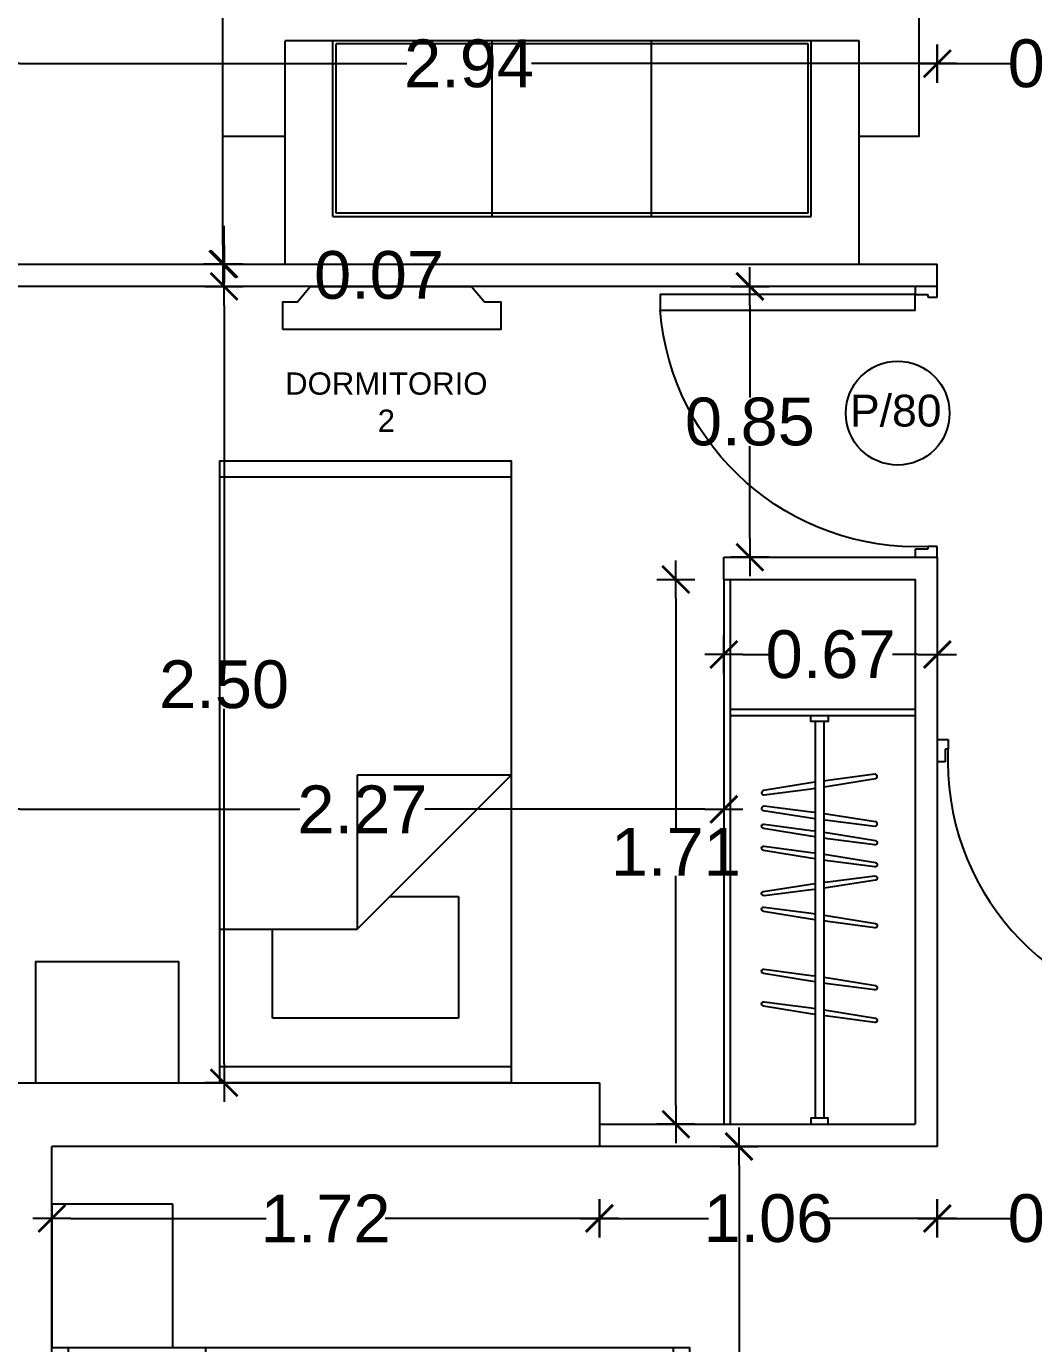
# Model space of a CAD drawing. Header units: millimetres. Extents: x 1217 to 2428, y 234 to 644.
# Drawn here: x 2354.508 to 2357.671, y 465.682 to 469.818 of the extents above; entities that cross this region are included whole.
import ezdxf

# ---------------------------------------------------------------- set-up
doc = ezdxf.new("R2010")
doc.units = ezdxf.units.MM
doc.layers.get('0').update_dxf_attribs({"lineweight": 5})
for name, color, linetype in [('0.1', 251, 'Continuous'), ('0.3', 6, 'Continuous'), ('ARTEFACTOS', 4, 'Continuous'), ('COTAS', 252, 'Continuous'), ('COTAS INTERIORES', 3, 'Continuous'), ('Ejes', 8, 'Continuous'), ('Muebles', 8, 'Continuous'), ('muros', 7, 'Continuous'), ('PUERTAS', 2, 'Continuous'), ('Texto', 1, 'Continuous')]:
    doc.layers.add(name, color=color, linetype=linetype)
doc.styles.add('INTERARQ', font='arial.ttf')
doc.styles.get("Standard").update_dxf_attribs({"font": 'arial.ttf'})
doc.dimstyles.new('ESCALA_1-50', dxfattribs={"dimtxt": 0.15, "dimasz": 0.06, "dimexe": 0.18, "dimexo": 0.0625, "dimgap": 0, "dimtad": 0, "dimtih": 1, "dimtoh": 1, "dimzin": 0, "dimdsep": 46, "dimtxsty": 'INTERARQ', "dimblk": 'DIMTICK', "dimcen": 0, "dimse1": 1, "dimse2": 1, "dimclrd": 256, "dimclre": 1, "dimclrt": 2, "dimadec": 0, "dimazin": 0, "dimtfac": 4.5, "dimtofl": 0, "dimtmove": 2, "dimatfit": 3, "dimldrblk": 'DIMTICK', "dimfxl": 1, "dimtolj": 1, "dimtzin": 0, "dimarcsym": 0})

# ---------------------------------------------------------------- blocks, each defined once
blk = doc.blocks.new('sillon 150')
at = {"layer": 'ARTEFACTOS'}
for p, q in [((1.151, 0.05), (-0.651, 0.05)), ((-0.651, 0.05), (-0.651, -0.6515)), ((1.151, 0.05), (1.151, -0.6515)), ((1.001, -0.1), (-0.501, -0.1)), ((-0.501, -0.1), (-0.501, -0.6515)), ((-0.501, -0.1098), (-0.501, -0.1098)), ((-0.491, -0.11), (0.991, -0.1103)), ((-0.491, -0.11), (-0.491, -0.6415)), ((0.001, -0.1), (0.001, -0.6515)), ((0.501, -0.1), (0.501, -0.6515)), ((0.991, -0.1103), (0.991, -0.6415)), ((1.001, -0.1), (1.001, -0.6515)), ((-0.651, -0.6515), (-0.501, -0.6515)), ((-0.501, -0.6515), (1.001, -0.6515)), ((-0.491, -0.6415), (0.991, -0.6415)), ((1.001, -0.6515), (1.151, -0.6515))]:
    blk.add_line(p, q, dxfattribs=at)
blk = doc.blocks.new('P80')
at = {"layer": 'PUERTAS'}
for p, q in [((-0.07, 0.825), (-0.07, 0.85)), ((0, 0.85), (0, 0.8162)), ((-0.03, 0.825), (-0.07, 0.825)), ((-0.03, 0.8162), (-0.03, 0.825)), ((0, 0.8162), (-0.03, 0.8162)), ((-0.07, 0.025), (-0.03, 0.025)), ((-0.07, 0), (-0.07, 0.025)), ((-0.03, 0.0338), (0, 0.0338)), ((-0.03, 0.025), (-0.03, 0.0338)), ((0, 0.0338), (0, 0))]:
    blk.add_line(p, q, dxfattribs=at)
blk.add_lwpolyline([(-0.87, 0.075), (-0.07, 0.075), (-0.07, 0.025), (-0.87, 0.025)], close=True, dxfattribs=at)
blk.add_arc((-0.0663, 0.0108), 0.8063, 87.4193, 175.4329, dxfattribs=at)
blk = doc.blocks.new('Cama 1Pl')
at = {"layer": 'ARTEFACTOS'}
for p, q in [((-1.9012, -0.4572), (-1.9012, 0.4572)), ((-0.4826, 0.4572), (-0.4826, 0.0254)), ((-0.0508, 0.4572), (-0.0508, -0.4572)), ((-0.2032, 0.2921), (-0.4826, 0.2921)), ((-0.2032, -0.2921), (-0.2032, 0.2921)), ((-0.9652, -0.4572), (-0.9652, 0.0254)), ((-0.4826, 0.0254), (-0.9652, -0.4572)), ((-0.9652, 0.0254), (-0.4826, 0.0254)), ((-0.5842, -0.0762), (-0.5842, -0.2921)), ((-0.5842, -0.2921), (-0.2032, -0.2921))]:
    blk.add_line(p, q, dxfattribs=at)
blk.add_lwpolyline([(0, -0.4572), (0, 0.4572), (-1.952, 0.4572), (-1.952, -0.4572)], close=True, dxfattribs=at)
blk = doc.blocks.new('Cama 2Pl')
at = {"layer": 'ARTEFACTOS'}
for p, q in [((-1.9512, -0.8), (-1.9512, 0.8)), ((-0.4826, 0.8), (-0.4826, -0.3174)), ((-0.0508, 0.8), (-0.0508, -0.8)), ((-0.2032, 0.7365), (-0.4826, 0.7365)), ((-0.2032, 0.0381), (-0.2032, 0.7365)), ((0, 0), (-2.002, 0)), ((-0.4826, 0.0381), (-0.2032, 0.0381)), ((-0.2032, -0.0381), (-0.4826, -0.0381)), ((-0.2032, -0.7365), (-0.2032, -0.0381)), ((-0.4826, -0.3174), (-0.9652, -0.8)), ((-0.9652, -0.8), (-0.9652, -0.3174)), ((-0.9652, -0.3174), (-0.4826, -0.3174)), ((-0.5842, -0.419), (-0.5842, -0.7365)), ((-0.5842, -0.7365), (-0.2032, -0.7365))]:
    blk.add_line(p, q, dxfattribs=at)
for points in [[(-0.38, 1.25), (0, 1.25), (0, 0.8), (-0.38, 0.8), (-0.38, 1.25)], [(-0.38, -1.25), (0, -1.25), (0, -0.8), (-0.38, -0.8), (-0.38, -1.25)]]:
    blk.add_lwpolyline(points, dxfattribs=at)
blk.add_lwpolyline([(0, -0.8), (0, 0.8), (-2.002, 0.8), (-2.002, -0.8)], close=True, dxfattribs=at)
blk = doc.blocks.new('DIMTICK')
at = {"color": 1}
for p, q in [((0, 1), (0, -1)), ((-1, 0), (1, 0))]:
    blk.add_line(p, q, dxfattribs=at)
at = {"color": 3, "const_width": 0.141}
blk.add_lwpolyline([(0.707, 0.707), (-0.707, -0.707)], dxfattribs=at)
blk = doc.blocks.new('*D283')
at = {"layer": 'COTAS', "lineweight": -2, "ltscale": 3, "transparency": 16777216}
for p, q in [((2352.9384, 460.782), (2359.6931, 460.782)), ((2366.9383, 460.782), (2360.1836, 460.782))]:
    blk.add_line(p, q, dxfattribs=at)
at = {"layer": 'Defpoints', "color": 0, "ltscale": 3, "transparency": 16777216}
for p in [(2352.8784, 466.0801, 0), (2366.9983, 466.0801, 0), (2366.9983, 460.782)]:
    blk.add_point(p, dxfattribs=at)
at = {"layer": 'COTAS', "lineweight": -2, "ltscale": 3, "transparency": 16777216, "xscale": 0.06, "yscale": 0.06, "zscale": 0.06, "rotation": 180}
blk.add_blockref('DIMTICK', (2352.8784, 460.782), dxfattribs=at)
at = {"layer": 'COTAS', "lineweight": -2, "ltscale": 3, "transparency": 16777216, "xscale": 0.06, "yscale": 0.06, "zscale": 0.06}
blk.add_blockref('DIMTICK', (2366.9983, 460.782), dxfattribs=at)
at = {"layer": 'COTAS', "color": 2, "ltscale": 3, "transparency": 16777216, "insert": (2359.9384, 460.782), "char_height": 0.15, "attachment_point": 5, "style": 'INTERARQ'}
blk.add_mtext('\\A1;14.12', dxfattribs=at)
blk = doc.blocks.new('*D560')
at = {"layer": 'COTAS', "lineweight": -2, "ltscale": 3, "transparency": 16777216}
for p, q in [((2352.389, 468.9412), (2352.389, 467.8278)), ((2352.389, 466.5612), (2352.389, 467.6746))]:
    blk.add_line(p, q, dxfattribs=at)
at = {"layer": 'Defpoints', "color": 0, "ltscale": 3, "transparency": 16777216}
for p in [(2352.389, 469.0012), (2354.9092, 469.0012, 0), (2353.0784, 466.5012)]:
    blk.add_point(p, dxfattribs=at)
at = {"layer": 'COTAS', "lineweight": -2, "ltscale": 3, "transparency": 16777216, "xscale": 0.06, "yscale": 0.06, "zscale": 0.06}
for p, rotation in [((2352.389, 469.0012), 90), ((2352.389, 466.5012), 270)]:
    blk.add_blockref('DIMTICK', p, dxfattribs=dict(at, rotation=rotation))
at = {"layer": 'COTAS', "color": 2, "ltscale": 3, "transparency": 16777216, "insert": (2352.389, 467.7512), "char_height": 0.15, "attachment_point": 5, "style": 'INTERARQ'}
blk.add_mtext('\\A1;2.50', dxfattribs=at)
blk = doc.blocks.new('*D579')
at = {"layer": 'COTAS', "lineweight": -2, "ltscale": 3, "transparency": 16777216}
for p, q in [((2350.9562, 495.1033), (2350.9562, 478.6798)), ((2350.9562, 462.5893), (2350.9562, 478.5265))]:
    blk.add_line(p, q, dxfattribs=at)
at = {"layer": 'Defpoints', "color": 0, "ltscale": 3, "transparency": 16777216}
for p in [(2350.9562, 495.1633), (2355.3008, 495.1633, 0), (2355.1905, 462.5293, 0)]:
    blk.add_point(p, dxfattribs=at)
at = {"layer": 'COTAS', "lineweight": -2, "ltscale": 3, "transparency": 16777216, "xscale": 0.06, "yscale": 0.06, "zscale": 0.06}
for p, rotation in [((2350.9562, 495.1633), 90), ((2350.9562, 462.5293), 270)]:
    blk.add_blockref('DIMTICK', p, dxfattribs=dict(at, rotation=rotation))
at = {"layer": 'COTAS', "color": 2, "ltscale": 3, "transparency": 16777216, "insert": (2350.9562, 478.6032), "char_height": 0.15, "attachment_point": 5, "style": 'INTERARQ'}
blk.add_mtext('\\A1;32.63', dxfattribs=at)
blk = doc.blocks.new('*D621')
at = {"layer": 'COTAS', "lineweight": -2, "ltscale": 3, "transparency": 16777216}
for p, q in [((2352.389, 469.1312), (2352.389, 469.1912)), ((2352.389, 468.9412), (2352.389, 468.8812))]:
    blk.add_line(p, q, dxfattribs=at)
at = {"layer": 'Defpoints', "color": 0, "ltscale": 3, "transparency": 16777216}
for p in [(2352.389, 469.0712), (2354.7103, 469.0712, 0), (2354.9092, 469.0012, 0)]:
    blk.add_point(p, dxfattribs=at)
at = {"layer": 'COTAS', "lineweight": -2, "ltscale": 3, "transparency": 16777216, "xscale": 0.06, "yscale": 0.06, "zscale": 0.06}
for p, rotation in [((2352.389, 469.0712), 270), ((2352.389, 469.0012), 90)]:
    blk.add_blockref('DIMTICK', p, dxfattribs=dict(at, rotation=rotation))
at = {"layer": 'COTAS', "color": 2, "ltscale": 3, "transparency": 16777216, "insert": (2352.0558, 469.0362), "char_height": 0.15, "attachment_point": 5, "style": 'INTERARQ'}
blk.add_mtext('\\A1;0.07', dxfattribs=at)
blk = doc.blocks.new('*D622')
at = {"layer": 'COTAS', "lineweight": -2, "ltscale": 3, "transparency": 16777216}
for p, q in [((2352.389, 471.5712), (2352.389, 470.4277)), ((2352.389, 469.1312), (2352.389, 470.2746))]:
    blk.add_line(p, q, dxfattribs=at)
at = {"layer": 'Defpoints', "color": 0, "ltscale": 3, "transparency": 16777216}
for p in [(2352.389, 471.6312), (2353.0784, 471.6312), (2354.7103, 469.0712, 0)]:
    blk.add_point(p, dxfattribs=at)
at = {"layer": 'COTAS', "lineweight": -2, "ltscale": 3, "transparency": 16777216, "xscale": 0.06, "yscale": 0.06, "zscale": 0.06}
for p, rotation in [((2352.389, 471.6312), 90), ((2352.389, 469.0712), 270)]:
    blk.add_blockref('DIMTICK', p, dxfattribs=dict(at, rotation=rotation))
at = {"layer": 'COTAS', "color": 2, "ltscale": 3, "transparency": 16777216, "insert": (2352.389, 470.3512), "char_height": 0.15, "attachment_point": 5, "style": 'INTERARQ'}
blk.add_mtext('\\A1;2.56', dxfattribs=at)
blk = doc.blocks.new('*D623')
at = {"layer": 'COTAS INTERIORES', "lineweight": -2, "ltscale": 3, "transparency": 16777216}
for p, q in [((2355.1251, 471.5711), (2355.1251, 470.4277)), ((2355.1251, 469.1312), (2355.1251, 470.2746))]:
    blk.add_line(p, q, dxfattribs=at)
at = {"layer": 'Defpoints', "color": 0, "ltscale": 3, "transparency": 16777216}
for p in [(2354.8497, 471.6311, 0), (2354.8497, 469.0712, 0), (2355.1251, 469.0712)]:
    blk.add_point(p, dxfattribs=at)
at = {"layer": 'COTAS INTERIORES', "lineweight": -2, "ltscale": 3, "transparency": 16777216, "xscale": 0.06, "yscale": 0.06, "zscale": 0.06}
for p, rotation in [((2355.1251, 471.6311), 90), ((2355.1251, 469.0712), 270)]:
    blk.add_blockref('DIMTICK', p, dxfattribs=dict(at, rotation=rotation))
at = {"layer": 'COTAS INTERIORES', "color": 2, "ltscale": 3, "transparency": 16777216, "insert": (2355.1251, 470.3511), "char_height": 0.15, "attachment_point": 5, "style": 'INTERARQ'}
blk.add_mtext('\\A1;2.56', dxfattribs=at)
blk = doc.blocks.new('*D624')
at = {"layer": 'COTAS INTERIORES', "lineweight": -2, "ltscale": 3, "transparency": 16777216}
for p, q in [((2354.4885, 469.7006), (2355.7026, 469.7006)), ((2357.3084, 469.7006), (2356.0942, 469.7006))]:
    blk.add_line(p, q, dxfattribs=at)
at = {"layer": 'Defpoints', "color": 0, "ltscale": 3, "transparency": 16777216}
for p in [(2357.3684, 469.7006), (2354.4285, 469.2638, 0), (2357.3684, 469.0712, 0)]:
    blk.add_point(p, dxfattribs=at)
at = {"layer": 'COTAS INTERIORES', "lineweight": -2, "ltscale": 3, "transparency": 16777216, "xscale": 0.06, "yscale": 0.06, "zscale": 0.06, "rotation": 180}
blk.add_blockref('DIMTICK', (2354.4285, 469.7006), dxfattribs=at)
at = {"layer": 'COTAS INTERIORES', "lineweight": -2, "ltscale": 3, "transparency": 16777216, "xscale": 0.06, "yscale": 0.06, "zscale": 0.06}
blk.add_blockref('DIMTICK', (2357.3684, 469.7006), dxfattribs=at)
at = {"layer": 'COTAS INTERIORES', "color": 2, "ltscale": 3, "transparency": 16777216, "insert": (2355.8984, 469.7006), "char_height": 0.15, "attachment_point": 5, "style": 'INTERARQ'}
blk.add_mtext('\\A1;2.94', dxfattribs=at)
blk = doc.blocks.new('*D625')
at = {"layer": 'COTAS INTERIORES', "lineweight": -2, "ltscale": 3, "transparency": 16777216}
for p, q in [((2357.4284, 469.7006), (2357.598, 469.7006)), ((2358.1583, 469.7006), (2357.9887, 469.7006))]:
    blk.add_line(p, q, dxfattribs=at)
at = {"layer": 'Defpoints', "color": 0, "ltscale": 3, "transparency": 16777216}
for p in [(2358.2183, 469.7006), (2358.2183, 469.0979, 0), (2357.3684, 469.0712, 0)]:
    blk.add_point(p, dxfattribs=at)
at = {"layer": 'COTAS INTERIORES', "lineweight": -2, "ltscale": 3, "transparency": 16777216, "xscale": 0.06, "yscale": 0.06, "zscale": 0.06, "rotation": 180}
blk.add_blockref('DIMTICK', (2357.3684, 469.7006), dxfattribs=at)
at = {"layer": 'COTAS INTERIORES', "lineweight": -2, "ltscale": 3, "transparency": 16777216, "xscale": 0.06, "yscale": 0.06, "zscale": 0.06}
blk.add_blockref('DIMTICK', (2358.2183, 469.7006), dxfattribs=at)
at = {"layer": 'COTAS INTERIORES', "color": 2, "ltscale": 3, "transparency": 16777216, "insert": (2357.7933, 469.7006), "char_height": 0.15, "attachment_point": 5, "style": 'INTERARQ'}
blk.add_mtext('\\A1;0.85', dxfattribs=at)
blk = doc.blocks.new('*D634')
at = {"layer": 'COTAS INTERIORES', "lineweight": -2, "ltscale": 3, "transparency": 16777216}
for p, q in [((2355.1292, 468.9412), (2355.1292, 467.8278)), ((2355.1292, 466.5612), (2355.1292, 467.6746))]:
    blk.add_line(p, q, dxfattribs=at)
at = {"layer": 'Defpoints', "color": 0, "ltscale": 3, "transparency": 16777216}
for p in [(2354.9874, 469.0012, 0), (2355.1292, 469.0012), (2354.9874, 466.5012, 0)]:
    blk.add_point(p, dxfattribs=at)
at = {"layer": 'COTAS INTERIORES', "lineweight": -2, "ltscale": 3, "transparency": 16777216, "xscale": 0.06, "yscale": 0.06, "zscale": 0.06}
for p, rotation in [((2355.1292, 469.0012), 90), ((2355.1292, 466.5012), 270)]:
    blk.add_blockref('DIMTICK', p, dxfattribs=dict(at, rotation=rotation))
at = {"layer": 'COTAS INTERIORES', "color": 2, "ltscale": 3, "transparency": 16777216, "insert": (2355.1292, 467.7512), "char_height": 0.15, "attachment_point": 5, "style": 'INTERARQ'}
blk.add_mtext('\\A1;2.50', dxfattribs=at)
blk = doc.blocks.new('*D635')
at = {"layer": 'COTAS INTERIORES', "lineweight": -2, "ltscale": 3, "transparency": 16777216}
for p, q in [((2355.1292, 469.1312), (2355.1292, 469.1912)), ((2355.1292, 468.9412), (2355.1292, 468.8812))]:
    blk.add_line(p, q, dxfattribs=at)
at = {"layer": 'Defpoints', "color": 0, "ltscale": 3, "transparency": 16777216}
for p in [(2354.8575, 469.0712, 0), (2355.1292, 469.0712), (2354.9874, 469.0012, 0)]:
    blk.add_point(p, dxfattribs=at)
at = {"layer": 'COTAS INTERIORES', "lineweight": -2, "ltscale": 3, "transparency": 16777216, "xscale": 0.06, "yscale": 0.06, "zscale": 0.06}
for p, rotation in [((2355.1292, 469.0712), 270), ((2355.1292, 469.0012), 90)]:
    blk.add_blockref('DIMTICK', p, dxfattribs=dict(at, rotation=rotation))
at = {"layer": 'COTAS INTERIORES', "color": 2, "ltscale": 3, "transparency": 16777216, "insert": (2355.6156, 469.0362), "char_height": 0.15, "attachment_point": 5, "style": 'INTERARQ'}
blk.add_mtext('\\A1;0.07', dxfattribs=at)
blk = doc.blocks.new('*D636')
at = {"layer": 'COTAS INTERIORES', "lineweight": -2, "ltscale": 3, "transparency": 16777216}
for p, q in [((2354.4885, 467.3596), (2355.3673, 467.3596)), ((2356.6383, 467.3596), (2355.7595, 467.3596))]:
    blk.add_line(p, q, dxfattribs=at)
at = {"layer": 'Defpoints', "color": 0, "ltscale": 3, "transparency": 16777216}
for p in [(2354.4285, 469.0012, 0), (2356.6983, 468.1512, 0), (2356.6983, 467.3596)]:
    blk.add_point(p, dxfattribs=at)
at = {"layer": 'COTAS INTERIORES', "lineweight": -2, "ltscale": 3, "transparency": 16777216, "xscale": 0.06, "yscale": 0.06, "zscale": 0.06, "rotation": 180}
blk.add_blockref('DIMTICK', (2354.4285, 467.3596), dxfattribs=at)
at = {"layer": 'COTAS INTERIORES', "lineweight": -2, "ltscale": 3, "transparency": 16777216, "xscale": 0.06, "yscale": 0.06, "zscale": 0.06}
blk.add_blockref('DIMTICK', (2356.6983, 467.3596), dxfattribs=at)
at = {"layer": 'COTAS INTERIORES', "color": 2, "ltscale": 3, "transparency": 16777216, "insert": (2355.5634, 467.3596), "char_height": 0.15, "attachment_point": 5, "style": 'INTERARQ'}
blk.add_mtext('\\A1;2.27', dxfattribs=at)
blk = doc.blocks.new('*D637')
at = {"layer": 'COTAS INTERIORES', "lineweight": -2, "ltscale": 3, "transparency": 16777216}
for p, q in [((2354.6485, 466.0752), (2355.261, 466.0752)), ((2356.2476, 466.0752), (2355.635, 466.0752))]:
    blk.add_line(p, q, dxfattribs=at)
at = {"layer": 'Defpoints', "color": 0, "ltscale": 3, "transparency": 16777216}
for p in [(2354.5885, 466.3012, 0), (2356.3076, 466.3012, 0), (2356.3076, 466.0752)]:
    blk.add_point(p, dxfattribs=at)
at = {"layer": 'COTAS INTERIORES', "lineweight": -2, "ltscale": 3, "transparency": 16777216, "xscale": 0.06, "yscale": 0.06, "zscale": 0.06, "rotation": 180}
blk.add_blockref('DIMTICK', (2354.5885, 466.0752), dxfattribs=at)
at = {"layer": 'COTAS INTERIORES', "lineweight": -2, "ltscale": 3, "transparency": 16777216, "xscale": 0.06, "yscale": 0.06, "zscale": 0.06}
blk.add_blockref('DIMTICK', (2356.3076, 466.0752), dxfattribs=at)
at = {"layer": 'COTAS INTERIORES', "color": 2, "ltscale": 3, "transparency": 16777216, "insert": (2355.448, 466.0752), "char_height": 0.15, "attachment_point": 5, "style": 'INTERARQ'}
blk.add_mtext('\\A1;1.72', dxfattribs=at)
blk = doc.blocks.new('*D638')
at = {"layer": 'COTAS INTERIORES', "lineweight": -2, "ltscale": 3, "transparency": 16777216}
for p, q in [((2356.3676, 466.0752), (2356.6503, 466.0752)), ((2357.3084, 466.0752), (2357.0257, 466.0752))]:
    blk.add_line(p, q, dxfattribs=at)
at = {"layer": 'Defpoints', "color": 0, "ltscale": 3, "transparency": 16777216}
for p in [(2356.3076, 466.3012, 0), (2357.3684, 466.3012), (2357.3684, 466.0752)]:
    blk.add_point(p, dxfattribs=at)
at = {"layer": 'COTAS INTERIORES', "lineweight": -2, "ltscale": 3, "transparency": 16777216, "xscale": 0.06, "yscale": 0.06, "zscale": 0.06, "rotation": 180}
blk.add_blockref('DIMTICK', (2356.3076, 466.0752), dxfattribs=at)
at = {"layer": 'COTAS INTERIORES', "lineweight": -2, "ltscale": 3, "transparency": 16777216, "xscale": 0.06, "yscale": 0.06, "zscale": 0.06}
blk.add_blockref('DIMTICK', (2357.3684, 466.0752), dxfattribs=at)
at = {"layer": 'COTAS INTERIORES', "color": 2, "ltscale": 3, "transparency": 16777216, "insert": (2356.838, 466.0752), "char_height": 0.15, "attachment_point": 5, "style": 'INTERARQ'}
blk.add_mtext('\\A1;1.06', dxfattribs=at)
blk = doc.blocks.new('*D639')
at = {"layer": 'COTAS INTERIORES', "lineweight": -2, "ltscale": 3, "transparency": 16777216}
for p, q in [((2357.4284, 466.0752), (2357.598, 466.0752)), ((2358.1583, 466.0752), (2357.9887, 466.0752))]:
    blk.add_line(p, q, dxfattribs=at)
at = {"layer": 'Defpoints', "color": 0, "ltscale": 3, "transparency": 16777216}
for p in [(2358.2183, 466.4312), (2357.3684, 466.3012), (2358.2183, 466.0752)]:
    blk.add_point(p, dxfattribs=at)
at = {"layer": 'COTAS INTERIORES', "lineweight": -2, "ltscale": 3, "transparency": 16777216, "xscale": 0.06, "yscale": 0.06, "zscale": 0.06, "rotation": 180}
blk.add_blockref('DIMTICK', (2357.3684, 466.0752), dxfattribs=at)
at = {"layer": 'COTAS INTERIORES', "lineweight": -2, "ltscale": 3, "transparency": 16777216, "xscale": 0.06, "yscale": 0.06, "zscale": 0.06}
blk.add_blockref('DIMTICK', (2358.2183, 466.0752), dxfattribs=at)
at = {"layer": 'COTAS INTERIORES', "color": 2, "ltscale": 3, "transparency": 16777216, "insert": (2357.7933, 466.0752), "char_height": 0.15, "attachment_point": 5, "style": 'INTERARQ'}
blk.add_mtext('\\A1;0.85', dxfattribs=at)
blk = doc.blocks.new('*D640')
at = {"layer": 'COTAS INTERIORES', "lineweight": -2, "ltscale": 3, "transparency": 16777216}
for p, q in [((2356.5476, 468.0212), (2356.5476, 467.3015)), ((2356.5476, 466.4312), (2356.5476, 467.1509))]:
    blk.add_line(p, q, dxfattribs=at)
at = {"layer": 'Defpoints', "color": 0, "ltscale": 3, "transparency": 16777216}
for p in [(2356.5476, 468.0812), (2357.2984, 468.0812, 0), (2357.2984, 466.3712, 0)]:
    blk.add_point(p, dxfattribs=at)
at = {"layer": 'COTAS INTERIORES', "lineweight": -2, "ltscale": 3, "transparency": 16777216, "xscale": 0.06, "yscale": 0.06, "zscale": 0.06}
for p, rotation in [((2356.5476, 468.0812), 90), ((2356.5476, 466.3712), 270)]:
    blk.add_blockref('DIMTICK', p, dxfattribs=dict(at, rotation=rotation))
at = {"layer": 'COTAS INTERIORES', "color": 2, "ltscale": 3, "transparency": 16777216, "insert": (2356.5476, 467.2262), "char_height": 0.15, "attachment_point": 5, "style": 'INTERARQ'}
blk.add_mtext('\\A1;1.71', dxfattribs=at)
blk = doc.blocks.new('*D641')
at = {"layer": 'COTAS INTERIORES', "lineweight": -2, "ltscale": 3, "transparency": 16777216}
for p, q in [((2356.7583, 467.8456), (2356.8385, 467.8456)), ((2357.3084, 467.8456), (2357.2282, 467.8456))]:
    blk.add_line(p, q, dxfattribs=at)
at = {"layer": 'Defpoints', "color": 0, "ltscale": 3, "transparency": 16777216}
for p in [(2356.6983, 468.1512, 0), (2357.3684, 468.1512, 0), (2357.3684, 467.8456)]:
    blk.add_point(p, dxfattribs=at)
at = {"layer": 'COTAS INTERIORES', "lineweight": -2, "ltscale": 3, "transparency": 16777216, "xscale": 0.06, "yscale": 0.06, "zscale": 0.06, "rotation": 180}
blk.add_blockref('DIMTICK', (2356.6983, 467.8456), dxfattribs=at)
at = {"layer": 'COTAS INTERIORES', "lineweight": -2, "ltscale": 3, "transparency": 16777216, "xscale": 0.06, "yscale": 0.06, "zscale": 0.06}
blk.add_blockref('DIMTICK', (2357.3684, 467.8456), dxfattribs=at)
at = {"layer": 'COTAS INTERIORES', "color": 2, "ltscale": 3, "transparency": 16777216, "insert": (2357.0333, 467.8456), "char_height": 0.15, "attachment_point": 5, "style": 'INTERARQ'}
blk.add_mtext('\\A1;0.67', dxfattribs=at)
blk = doc.blocks.new('*D642')
at = {"layer": 'COTAS INTERIORES', "lineweight": -2, "ltscale": 3, "transparency": 16777216}
for p, q in [((2356.78, 468.9412), (2356.78, 468.6527)), ((2356.78, 468.2112), (2356.78, 468.4996))]:
    blk.add_line(p, q, dxfattribs=at)
at = {"layer": 'Defpoints', "color": 0, "ltscale": 3, "transparency": 16777216}
for p in [(2356.78, 469.0012), (2357.0889, 469.0012, 0), (2357.0889, 468.1512, 0)]:
    blk.add_point(p, dxfattribs=at)
at = {"layer": 'COTAS INTERIORES', "lineweight": -2, "ltscale": 3, "transparency": 16777216, "xscale": 0.06, "yscale": 0.06, "zscale": 0.06}
for p, rotation in [((2356.78, 469.0012), 90), ((2356.78, 468.1512), 270)]:
    blk.add_blockref('DIMTICK', p, dxfattribs=dict(at, rotation=rotation))
at = {"layer": 'COTAS INTERIORES', "color": 2, "ltscale": 3, "transparency": 16777216, "insert": (2356.78, 468.5762), "char_height": 0.15, "attachment_point": 5, "style": 'INTERARQ'}
blk.add_mtext('\\A1;0.85', dxfattribs=at)
blk = doc.blocks.new('*D647')
at = {"layer": 'COTAS INTERIORES', "lineweight": -2, "ltscale": 3, "transparency": 16777216}
for p, q in [((2356.7458, 466.2412), (2356.7458, 464.993)), ((2356.7458, 463.5941), (2356.7458, 464.8424))]:
    blk.add_line(p, q, dxfattribs=at)
at = {"layer": 'Defpoints', "color": 0, "ltscale": 3, "transparency": 16777216}
for p in [(2356.7458, 466.3012), (2357.3684, 466.3012), (2357.6187, 463.5341, 0)]:
    blk.add_point(p, dxfattribs=at)
at = {"layer": 'COTAS INTERIORES', "lineweight": -2, "ltscale": 3, "transparency": 16777216, "xscale": 0.06, "yscale": 0.06, "zscale": 0.06}
for p, rotation in [((2356.7458, 466.3012), 90), ((2356.7458, 463.5341), 270)]:
    blk.add_blockref('DIMTICK', p, dxfattribs=dict(at, rotation=rotation))
at = {"layer": 'COTAS INTERIORES', "color": 2, "ltscale": 3, "transparency": 16777216, "insert": (2356.7458, 464.9177), "char_height": 0.15, "attachment_point": 5, "style": 'INTERARQ'}
blk.add_mtext('\\A1;2.77', dxfattribs=at)

msp = doc.modelspace()

# ---------------------------------------------------------------- linework, layer by layer
at = {"layer": '0.1', "elevation": 0}
msp.add_lwpolyline([(2354.98739, 466.50122), (2354.98739, 466.88122), (2354.53739, 466.88122), (2354.53739, 466.50122)], close=True, dxfattribs=at)
at = {"layer": '0.3'}
for p, q in [((2354.38847, 469.07115, 0), (2357.36835, 469.07115, 0)), ((2357.36835, 469.00115, 0), (2354.38847, 469.00117, 0)), ((2356.69833, 468.15116, 0), (2357.36835, 468.15116, 0)), ((2357.36835, 468.15116, 0), (2357.36835, 466.30121, 0)), ((2356.69833, 468.08116, 0), (2357.29835, 468.08116, 0))]:
    msp.add_line(p, q, dxfattribs=at)
at = {"layer": '0.3', "elevation": 0}
for points in [[(2357.36835, 469.00115), (2357.36835, 469.07115)], [(2356.69833, 468.08116), (2356.69833, 468.15116)], [(2357.29835, 468.08116), (2357.29835, 468.08116), (2357.29835, 466.37121)], [(2356.3076, 466.37121), (2357.29835, 466.37121)], [(2357.36835, 466.30121), (2357.36835, 466.30121), (2356.3076, 466.30121)]]:
    msp.add_lwpolyline(points, dxfattribs=at)
at = {"layer": 'ARTEFACTOS'}
for p, q in [((2357.29833, 467.67316, 0), (2356.71833, 467.67316, 0)), ((2357.29833, 467.65316, 0), (2356.71833, 467.65316, 0)), ((2356.98458, 467.63483, 0), (2356.98458, 466.38954, 0)), ((2356.98458, 467.61392, 0), (2356.98458, 466.38954, 0)), ((2357.01208, 467.63483, 0), (2357.01208, 466.38954, 0)), ((2357.01208, 467.61392, 0), (2357.01208, 466.38954, 0))]:
    msp.add_line(p, q, dxfattribs=at)
at = {"layer": 'ARTEFACTOS', "elevation": 0}
for points in [[(2355.32065, 469.4722), (2355.12513, 469.4722), (2355.12513, 470.11608)], [(2357.31086, 470.11608), (2357.31086, 469.4722), (2357.12265, 469.4722)], [(2355.31344, 468.86619), (2355.31343, 468.95269), (2355.35952, 468.95269), (2355.39985, 469.00116), (2355.90639, 469.00117), (2355.94672, 468.95271), (2355.99857, 468.95271), (2355.99857, 468.86621), (2355.31344, 468.86619)], [(2356.69833, 468.08116), (2356.69833, 466.37121)], [(2356.71833, 468.08116), (2356.71833, 466.37121)], [(2357.02583, 467.65316), (2357.02583, 467.63483), (2356.97083, 467.63483), (2356.97083, 467.65316)], [(2357.02583, 467.65316), (2357.02583, 467.63483), (2356.97083, 467.63483), (2356.97083, 467.65316)], [(2357.02583, 466.37121), (2357.02583, 466.38954), (2356.97083, 466.38954), (2356.97083, 466.37121)]]:
    msp.add_lwpolyline(points, dxfattribs=at)
for points in [[(2356.98458, 467.44444), (2356.96979, 467.44226), (2356.82266, 467.41829, 0.9860188), (2356.82466, 467.40468), (2356.97246, 467.42412), (2356.98458, 467.42591)], [(2356.98458, 467.44444), (2356.96979, 467.44226), (2356.82266, 467.41829, 0.9860188), (2356.82466, 467.40468), (2356.97246, 467.42412), (2356.98458, 467.42591)], [(2357.01208, 467.42995), (2357.02687, 467.43213), (2357.174, 467.4561, 0.9860188), (2357.172, 467.4697), (2357.0242, 467.45027), (2357.01208, 467.44848)], [(2357.01208, 467.42995), (2357.02687, 467.43213), (2357.174, 467.4561, 0.9860188), (2357.172, 467.4697), (2357.0242, 467.45027), (2357.01208, 467.44848)], [(2356.98458, 467.34931), (2356.97235, 467.351), (2356.82438, 467.36913, 0.9860188), (2356.8225, 467.35551), (2356.96984, 467.33284), (2356.98458, 467.3308)], [(2356.98458, 467.34931), (2356.97235, 467.351), (2356.82438, 467.36913, 0.9860188), (2356.8225, 467.35551), (2356.96984, 467.33284), (2356.98458, 467.3308)], [(2357.01208, 467.327), (2357.02432, 467.32531), (2357.17228, 467.30717, 0.9860188), (2357.17416, 467.32079), (2357.02683, 467.34347), (2357.01208, 467.34551)], [(2357.01208, 467.327), (2357.02432, 467.32531), (2357.17228, 467.30717, 0.9860188), (2357.17416, 467.32079), (2357.02683, 467.34347), (2357.01208, 467.34551)], [(2356.98458, 467.27314), (2356.96979, 467.27531), (2356.82266, 467.29929, -0.9860188), (2356.82466, 467.31289), (2356.97246, 467.29345), (2356.98458, 467.29167)], [(2356.98458, 467.27314), (2356.96979, 467.27531), (2356.82266, 467.29929, -0.9860188), (2356.82466, 467.31289), (2356.97246, 467.29345), (2356.98458, 467.29167)], [(2357.01208, 467.28762), (2357.02687, 467.28544), (2357.174, 467.26147, -0.9860188), (2357.172, 467.24787), (2357.0242, 467.2673), (2357.01208, 467.26909)], [(2357.01208, 467.28762), (2357.02687, 467.28544), (2357.174, 467.26147, -0.9860188), (2357.172, 467.24787), (2357.0242, 467.2673), (2357.01208, 467.26909)], [(2356.98458, 467.20422), (2356.96979, 467.2064), (2356.82266, 467.23037, -0.9860188), (2356.82466, 467.24397), (2356.97246, 467.22453), (2356.98458, 467.22275)], [(2356.98458, 467.20422), (2356.96979, 467.2064), (2356.82266, 467.23037, -0.9860188), (2356.82466, 467.24397), (2356.97246, 467.22453), (2356.98458, 467.22275)], [(2357.01208, 467.2187), (2357.02687, 467.21652), (2357.174, 467.19255, -0.9860188), (2357.172, 467.17895), (2357.0242, 467.19839), (2357.01208, 467.20017)], [(2357.01208, 467.2187), (2357.02687, 467.21652), (2357.174, 467.19255, -0.9860188), (2357.172, 467.17895), (2357.0242, 467.19839), (2357.01208, 467.20017)], [(2356.98458, 467.10818), (2356.97235, 467.10649), (2356.82438, 467.08836, -0.9860188), (2356.8225, 467.10198), (2356.96984, 467.12465), (2356.98458, 467.12669)], [(2356.98458, 467.10818), (2356.97235, 467.10649), (2356.82438, 467.08836, -0.9860188), (2356.8225, 467.10198), (2356.96984, 467.12465), (2356.98458, 467.12669)], [(2357.01208, 467.13049), (2357.02432, 467.13218), (2357.17228, 467.15032, -0.9860188), (2357.17416, 467.1367), (2357.02683, 467.11402), (2357.01208, 467.11198)], [(2357.01208, 467.13049), (2357.02432, 467.13218), (2357.17228, 467.15032, -0.9860188), (2357.17416, 467.1367), (2357.02683, 467.11402), (2357.01208, 467.11198)], [(2356.98458, 467.01305), (2356.96979, 467.01523), (2356.82266, 467.0392, -0.9860188), (2356.82466, 467.0528), (2356.97246, 467.03337), (2356.98458, 467.03158)], [(2356.98458, 467.01305), (2356.96979, 467.01523), (2356.82266, 467.0392, -0.9860188), (2356.82466, 467.0528), (2356.97246, 467.03337), (2356.98458, 467.03158)], [(2357.01208, 467.02754), (2357.02687, 467.02536), (2357.174, 467.00139, -0.9860188), (2357.172, 466.98778), (2357.0242, 467.00722), (2357.01208, 467.00901)], [(2357.01208, 467.02754), (2357.02687, 467.02536), (2357.174, 467.00139, -0.9860188), (2357.172, 466.98778), (2357.0242, 467.00722), (2357.01208, 467.00901)], [(2356.98458, 466.81786), (2356.96979, 466.82004), (2356.82266, 466.84401, -0.9860188), (2356.82466, 466.85762), (2356.97246, 466.83818), (2356.98458, 466.83639)], [(2356.98458, 466.81786), (2356.96979, 466.82004), (2356.82266, 466.84401, -0.9860188), (2356.82466, 466.85762), (2356.97246, 466.83818), (2356.98458, 466.83639)], [(2357.01208, 466.83235), (2357.02687, 466.83017), (2357.174, 466.8062, -0.9860188), (2357.172, 466.79259), (2357.0242, 466.81203), (2357.01208, 466.81382)], [(2357.01208, 466.83235), (2357.02687, 466.83017), (2357.174, 466.8062, -0.9860188), (2357.172, 466.79259), (2357.0242, 466.81203), (2357.01208, 466.81382)], [(2356.98458, 466.71567), (2356.96979, 466.71784), (2356.82266, 466.74182, -0.9860188), (2356.82466, 466.75542), (2356.97246, 466.73598), (2356.98458, 466.7342)], [(2356.98458, 466.71567), (2356.96979, 466.71784), (2356.82266, 466.74182, -0.9860188), (2356.82466, 466.75542), (2356.97246, 466.73598), (2356.98458, 466.7342)], [(2357.01208, 466.73015), (2357.02687, 466.72797), (2357.174, 466.704, -0.9860188), (2357.172, 466.6904), (2357.0242, 466.70983), (2357.01208, 466.71162)], [(2357.01208, 466.73015), (2357.02687, 466.72797), (2357.174, 466.704, -0.9860188), (2357.172, 466.6904), (2357.0242, 466.70983), (2357.01208, 466.71162)]]:
    msp.add_lwpolyline(points, format="xyb", dxfattribs=at)
at = {"layer": 'muros'}
for p, q in [((2354.38846, 466.50121, 0), (2356.3076, 466.50121, 0)), ((2356.3076, 466.50121, 0), (2356.3076, 466.30121, 0)), ((2354.58846, 463.33128, 0), (2354.58846, 466.30121, 0))]:
    msp.add_line(p, q, dxfattribs=at)
at = {"layer": 'muros', "elevation": 0}
msp.add_lwpolyline([(2356.3076, 466.30121), (2354.58844, 466.30121)], dxfattribs=at)
at = {"layer": 'Texto'}
msp.add_circle((2357.24399, 468.60343, 0), 0.16297, dxfattribs=at)

# ---------------------------------------------------------------- block references
at = {"layer": 'ARTEFACTOS', "xscale": 0.9999925657630362, "yscale": 0.9999925657630362, "zscale": 0.9999925657630362, "rotation": 180.0017890826766}
msp.add_blockref('sillon 150', (2356.47166, 469.12116, 0), dxfattribs=at)
at = {"layer": 'ARTEFACTOS', "xscale": -0.9999925657630349, "yscale": 0.9999925657630349, "zscale": 0.9999925657630349}
msp.add_blockref('Cama 2Pl', (2354.58846, 464.86989, 0), dxfattribs=at)
at = {"layer": 'Ejes', "yscale": 0.9999925657630349, "zscale": 0.9999925657630349}
for p, xscale, rotation in [((2357.36835, 469.00115, 0), -0.9999925657630349, 180), ((2358.21815, 467.57838, 0), 0.9999925657630349, 90)]:
    msp.add_blockref('P80', p, dxfattribs=dict(at, xscale=xscale, rotation=rotation))
at = {"layer": 'Muebles', "xscale": -0.9999925657630349, "yscale": 0.9999925657630349, "zscale": 0.9999925657630349, "rotation": 90}
msp.add_blockref('Cama 1Pl', (2355.57286, 466.50121, 0), dxfattribs=at)

# ---------------------------------------------------------------- texts
at = {"layer": 'Texto', "attachment_point": 5}
for s, insert, char_height, width in [('DORMITORIO 2', (2355.63858, 468.63791, 0), 0.0699995, 0.4782868), ('P/80', (2357.23795, 468.61059, 0), 0.099999, 3.0886563)]:
    msp.add_mtext(s, dxfattribs=dict(at, insert=insert, char_height=char_height, width=width))

# ---------------------------------------------------------------- dimensions: what is measured, and where the dimension line sits
at = {"layer": 'COTAS', "ltscale": 3}
dim = msp.add_linear_dim(base=(2350.95617, 495.16328), p1=(2355.19045, 462.52928, 0), p2=(2355.30082, 495.16328, 0), angle=90, dimstyle='ESCALA_1-50', dxfattribs=at)
dim.commit()
dim.dimension.update_dxf_attribs({"geometry": '*D579', "text_midpoint": (2350.95617, 478.60317), "dimtype": 160})
for base, p1, p2, picture, middle in [((2352.38897, 471.63115), (2354.71028, 469.07115, 0), (2353.07842, 471.63115), '*D622', (2352.38897, 470.35115)), ((2352.38897, 469.07115), (2354.90921, 469.00117, 0), (2354.71028, 469.07115, 0), '*D621', (2352.05579, 469.03616)), ((2352.38897, 469.00117), (2353.07842, 466.50123), (2354.90921, 469.00117, 0), '*D560', (2352.38897, 467.7512))]:
    dim = msp.add_linear_dim(base=base, p1=p1, p2=p2, angle=90, dimstyle='ESCALA_1-50', dxfattribs=at)
    dim.commit()
    dim.dimension.update_dxf_attribs({"geometry": picture, "text_midpoint": middle})
dim = msp.add_linear_dim(base=(2366.99833, 460.782), p1=(2352.87842, 466.08013, 0), p2=(2366.99833, 466.08011, 0), dimstyle='ESCALA_1-50', dxfattribs=at)
dim.commit()
dim.dimension.update_dxf_attribs({"geometry": '*D283', "text_midpoint": (2359.93837, 460.782)})
at = {"layer": 'COTAS INTERIORES', "ltscale": 3}
for base, p1, p2, angle, picture, middle in [((2355.12513, 469.07115), (2354.84974, 471.63115, 0), (2354.84974, 469.07115, 0), 90, '*D623', (2355.12513, 470.35115)), ((2355.12922, 469.07115), (2354.9874, 469.00117, 0), (2354.85753, 469.07115, 0), 90, '*D635', (2355.61556, 469.03616)), ((2355.12922, 469.00117), (2354.98739, 466.50122, 0), (2354.9874, 469.00117, 0), 90, '*D634', (2355.12922, 467.75119)), ((2356.77998, 469.00116), (2357.0889, 468.15116, 0), (2357.08891, 469.00116, 0), 90, '*D642', (2356.77998, 468.57616)), ((2356.54762, 468.08116), (2357.29835, 466.37121, 0), (2357.29835, 468.08116, 0), 90, '*D640', (2356.54762, 467.22619)), ((2356.74583, 466.30121), (2357.61872, 463.53412, 0), (2357.36835, 466.30121), 270, '*D647', (2356.74583, 464.91766))]:
    dim = msp.add_linear_dim(base=base, p1=p1, p2=p2, angle=angle, dimstyle='ESCALA_1-50', dxfattribs=at)
    dim.commit()
    dim.dimension.update_dxf_attribs({"geometry": picture, "text_midpoint": middle})
for base, p1, p2, picture, middle in [((2357.36835, 469.70065), (2354.42846, 469.26379, 0), (2357.36835, 469.07115, 0), '*D624', (2355.89841, 469.70065)), ((2358.21833, 469.70065), (2357.36835, 469.07115, 0), (2358.21833, 469.09787, 0), '*D625', (2357.79334, 469.70065)), ((2356.69833, 467.35963), (2354.42846, 469.00117, 0), (2356.69833, 468.15116, 0), '*D636', (2355.5634, 467.35963)), ((2357.36835, 467.84558), (2356.69833, 468.15116, 0), (2357.36835, 468.15116, 0), '*D641', (2357.03334, 467.84558)), ((2358.21834, 466.07516, 0), (2357.36835, 466.30121, 0), (2358.21834, 466.43123, 0), '*D639', (2357.79334, 466.07516, 0)), ((2356.3076, 466.07516), (2354.58846, 466.30121, 0), (2356.3076, 466.30121, 0), '*D637', (2355.44803, 466.07516)), ((2357.36835, 466.07518), (2356.3076, 466.30121, 0), (2357.36835, 466.30121), '*D638', (2356.83798, 466.07518))]:
    dim = msp.add_linear_dim(base=base, p1=p1, p2=p2, dimstyle='ESCALA_1-50', dxfattribs=at)
    dim.commit()
    dim.dimension.update_dxf_attribs({"geometry": picture, "text_midpoint": middle})

doc.saveas('drawing.dxf')
